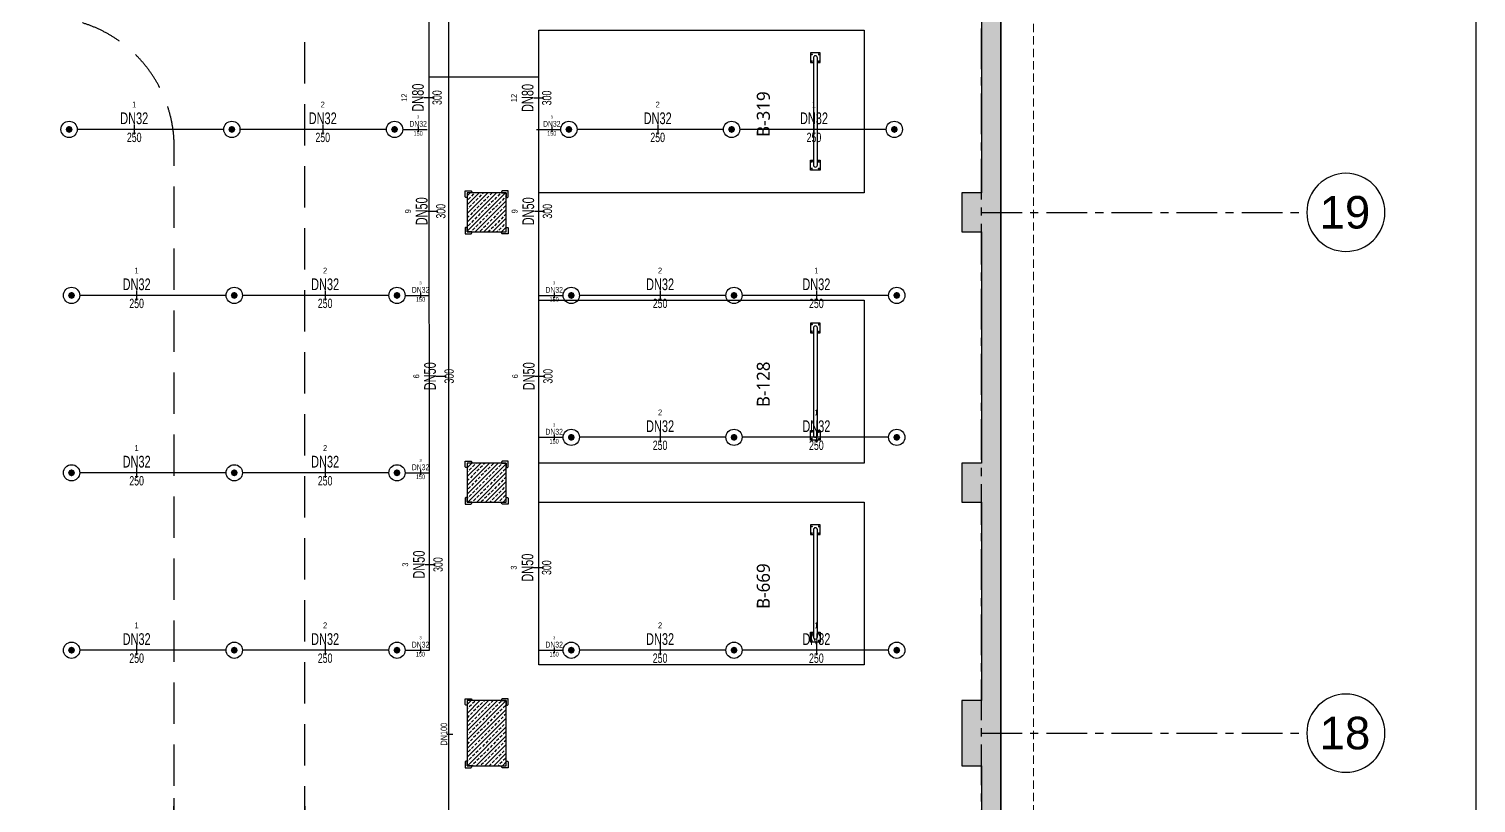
# Model space of a CAD drawing. Header units: millimetres. Extents: x -379292 to 1221486, y 92049 to 447512.
# Drawn here: x 409395 to 431628, y 223545 to 235437 of the extents above; entities that cross this region are included whole.
import ezdxf
from ezdxf.enums import TextEntityAlignment as Align
from ezdxf.lldxf.tags import DXFTag

# ---------------------------------------------------------------- set-up
doc = ezdxf.new("R2010")
doc.units = ezdxf.units.MM
doc.linetypes.add('CENTER', pattern=[2, 1.25, -0.25, 0.25, -0.25])
doc.linetypes.add('HIDDEN', pattern=[9.525, 6.35, -3.175])
for name, color, linetype in [('-M-YNGN-BORUID', 7, 'Continuous'), ('-M-YNGN-BORUUZUN', 7, 'Continuous'), ('-M-YNGN-BORUYUK', 7, 'Continuous'), ('-M-YNGN-SPR-YUK', 7, 'Continuous'), ('-M-YNGN-ZON2-CAP-', 7, 'Continuous'), ('-M-YNGN-ZON2-SPR-', 7, 'Continuous'), ('-M-YNGN-ZON4-CAP-', 7, 'Continuous'), ('05_AXIS', 211, 'CENTER'), ('05_AXIS NAME', 7, 'Continuous'), ('05_HATCH CONCRETE', 141, 'Continuous'), ('05_HATCH SOLID-2', 253, 'Continuous'), ('05_SYMBOL', 2, 'Continuous'), ('202-A-Y-MahalAd', 141, 'Continuous')]:
    doc.layers.add(name, color=color, linetype=linetype)
doc.layers.add('-M-YNGN-SPR-CAPCIZGI', color=188, linetype='Continuous', plot=False)
for name, color, linetype, lineweight in [('-M-YNGN-ZON2', 4, 'SP', 30), ('-M-YNGN-ZON4', 3, 'SP', 30), ('06_FORMWORK HIDDEN', 252, 'HIDDEN2', 0)]:
    doc.layers.add(name, color=color, linetype=linetype, lineweight=lineweight)
doc.styles.add('CIZGI', font='tahoma.ttf', dxfattribs={"width": 0.8, "oblique": 20})
doc.styles.add('HCAD', font='HCAD.SHX', dxfattribs={"width": 0.8, "height": 0.2})
doc.styles.add('PIPESIZE', font='hcad.shx', dxfattribs={"width": 0.8})
doc.styles.add('SPR-NOT', font='romans.shx')
doc.styles.get("Standard").update_dxf_attribs({"font": 'segoeuil.ttf'})
doc.styles.add('YAZI-5', font='arial.ttf', dxfattribs={"height": 5})
tags = doc.linetypes.add('HIDDEN2', pattern=[0.1875, 0.125, -0.0625]).pattern_tags.tags
tags[6:7] = [DXFTag(74, 4), DXFTag(75, 0), DXFTag(340, '0'), DXFTag(46, 0.0), DXFTag(50, 0.0), DXFTag(44, 0.0), DXFTag(45, 0.0)]
tags[4:5] = [DXFTag(74, 4), DXFTag(75, 0), DXFTag(340, '0'), DXFTag(46, 0.0), DXFTag(50, 0.0), DXFTag(44, 0.0), DXFTag(45, 0.0)]
doc.linetypes.add('SP', pattern='A,2,-0.1,["SP",CIZGI,S=0.14,R=0.2,X=0,Y=-0.07],-0.255', length=2.355)
pattern_1 = [(225, (905000, -3e-07), (67.351921, -67.351921), []), (225, (904932.65, -3e-07), (67.351921, -67.351921), [47.625, -23.8125])]

# ---------------------------------------------------------------- blocks, each defined once
blk = doc.blocks.new('AWAKS ADI')
at = {"layer": '05_AXIS NAME', "color": 2}
blk.add_circle((0, 0), 6, dxfattribs=at)
at = {"layer": '05_AXIS NAME', "style": 'YAZI-5'}
blk.add_attdef('AKSADI', text='', height=5, dxfattribs=at).set_placement((0, 0), align=Align.MIDDLE_CENTER)
blk = doc.blocks.new('202_Aks')
at = {"layer": '05_AXIS', "ltscale": 500}
for p, q in [((137900, -182300), (137900, 5000)), ((137900, -45500), (142900, -45500)), ((137900, -53500), (142900, -53500))]:
    blk.add_line(p, q, dxfattribs=at)
at = {"layer": '05_AXIS NAME'}
ref = blk.add_blockref('AWAKS ADI', (143500, -45500), dxfattribs=dict(at, xscale=-100, yscale=100, zscale=100))
ref.add_attrib('AKSADI', '19', dxfattribs={"height": 500, "style": 'YAZI-5'}).set_placement((143486, -45498), align=Align.MIDDLE_CENTER)
ref = blk.add_blockref('AWAKS ADI', (143500, -53500), dxfattribs=dict(at, xscale=-100, yscale=100, zscale=100))
ref.add_attrib('AKSADI', '18', dxfattribs={"height": 500, "style": 'YAZI-5'}).set_placement((143486, -53498), align=Align.MIDDLE_CENTER)
blk = doc.blocks.new('202_Vida')
at = {"color": 0, "linetype": 'ByBlock', "ltscale": 0.2}
for points in [[(1, 0), (-1, 0)], [(0, 1), (0, -1)]]:
    blk.add_lwpolyline(points, dxfattribs=at)
at = {"color": 0, "linetype": 'ByBlock'}
for radius in [0.42, 0.23, 0.155]:
    blk.add_circle((0, 0), radius, dxfattribs=at)
blk = doc.blocks.new('202_Stoper')
at = {"color": 0, "linetype": 'ByBlock'}
for points in [[(-750, -30), (-750, -75), (-900, -75), (-900, 75), (-750, 75), (-750, 30)], [(750, -30), (750, -75), (900, -75), (900, 75), (750, 75), (750, 30)]]:
    blk.add_lwpolyline(points, dxfattribs=at)
blk.add_lwpolyline([(825, -30, 1), (825, 30), (-825, 30, 1), (-825, -30)], format="xyb", close=True, dxfattribs=at)
at = {"color": 0, "linetype": 'ByBlock', "yscale": 10, "zscale": 10, "rotation": 180}
for p, xscale in [((-877, 53), -10), ((-772, 53), 10), ((772, 53), -10), ((877, 53), 10)]:
    blk.add_blockref('202_Vida', p, dxfattribs=dict(at, xscale=xscale))
at = {"color": 0, "linetype": 'ByBlock', "yscale": 10, "zscale": 10}
for p, xscale in [((-877, -52), 10), ((-772, -52), -10), ((772, -52), 10), ((877, -52), -10)]:
    blk.add_blockref('202_Vida', p, dxfattribs=dict(at, xscale=xscale))
blk = doc.blocks.new('202_Mahalblok')
at = {"color": 0, "linetype": 'ByBlock', "flags": 128}
blk.add_lwpolyline([(0, 0), (0, 5000), (2500, 5000), (2500, 0)], close=True, dxfattribs=at)
at = {"color": 252}
blk.add_blockref('202_Stoper', (1250, 750), dxfattribs=at)
at = {"color": 0, "linetype": 'ByBlock', "ltscale": 25}
blk.add_attdef('MAHALNO', text='', height=200, dxfattribs=at).set_placement((1209, 1390), align=Align.BOTTOM_CENTER)
blk = doc.blocks.new('bariyer')
at = {"color": 8, "ltscale": 25}
blk.add_lwpolyline([(0, -70), (15, -70, 0.414214), (30, -55), (30, 30), (-55, 30, 0.414214), (-70, 15), (-70, 0), (0, 0)], format="xyb", close=True, dxfattribs=at)
blk = doc.blocks.new('OtoParkBodrumKatMimari')
at = {"layer": '05_HATCH CONCRETE'}
h = blk.add_hatch(dxfattribs=at)
h.set_pattern_fill('ANSI33', color=8, scale=15, angle=180, style=0)
h.set_pattern_definition(pattern_1)
h.paths.add_polyline_path([(96200, 177300), (96200, 177000), (96800, 177000), (96800, 177300), (104600, 177300), (104600, 177000), (105200, 177000), (105200, 177300), (113000, 177300), (113000, 177000), (113600, 177000), (113600, 177300), (121400, 177300), (121400, 177000), (122000, 177000), (122000, 177300), (127400, 177300), (127400, 177000), (128000, 177000), (128000, 177300), (135000, 177300), (135000, 177000), (135300, 177000), (135300, 172100), (135000, 172100), (135000, 171500), (135300, 171500), (135300, 164100), (135000, 164100), (135000, 163500), (135300, 163500), (135300, 156100), (135000, 156100), (135000, 155500), (135300, 155500), (135300, 148100), (135000, 148100), (135000, 147500), (135300, 147500), (135300, 144600), (135000, 144600), (135000, 144000), (135600, 144000), (135600, 144300), (142600, 144300), (142600, 144000), (142900, 144000), (142900, 140100), (142600, 140100), (142600, 139500), (142900, 139500), (142900, 132100), (142600, 132100), (142600, 131500), (142900, 131500), (142900, 127950), (142600, 127950), (142600, 127350), (142900, 127350), (142900, 124300), (142600, 124300), (142600, 123300), (142900, 123300), (142900, 113800), (142600, 113800), (142600, 112800), (142700, 112800), (142700, 100050), (135550, 100050), (135550, 108100), (135050, 108100), (135050, 83500), (135550, 83500), (135550, 99800), (142700, 99800), (142700, 78800), (142600, 78800), (142600, 77800), (142900, 77800), (142900, 68100), (142600, 68100), (142600, 67500), (143200, 67500), (143200, 144600), (135600, 144600), (135600, 177600), (71000, 177600), (71000, 177000), (71600, 177000), (71600, 177300), (79400, 177300), (79400, 177000), (80000, 177000), (80000, 177300), (87800, 177300), (87800, 177000), (88400, 177000), (88400, 177300)])
h = blk.add_hatch(dxfattribs=at)
h.set_pattern_fill('ANSI33', color=8, scale=15, angle=180, style=0)
h.set_pattern_definition(pattern_1)
h.paths.add_polyline_path([(135600, 132100), (135000, 132100), (135000, 131500), (135600, 131500)])
h = blk.add_hatch(dxfattribs=at)
h.set_pattern_fill('ANSI33', color=8, scale=15, angle=180, style=0)
h.set_pattern_definition(pattern_1)
h.paths.add_polyline_path([(135600, 127950), (135000, 127950), (135000, 127350), (135600, 127350)])
h = blk.add_hatch(dxfattribs=at)
h.set_pattern_fill('ANSI33', color=8, scale=15, angle=180, style=0)
h.set_pattern_definition(pattern_1)
h.paths.add_polyline_path([(135600, 124300), (135000, 124300), (135000, 123300), (135600, 123300)])
at = {"color": 5}
for points in [[(142900, 139500), (142900, 132100), (142600, 132100), (142600, 131500), (142900, 131500), (142900, 127950), (142600, 127950), (142600, 127350), (142900, 127350), (142900, 124300), (142600, 124300), (142600, 123300), (142900, 123300), (142900, 113800)], [(143200, 67500), (143200, 144600), (135600, 144600), (135600, 177600), (71000, 177600)]]:
    blk.add_lwpolyline(points, dxfattribs=at)
for points in [[(135600, 132100), (135000, 132100), (135000, 131500), (135600, 131500)], [(135600, 127950), (135000, 127950), (135000, 127350), (135600, 127350)], [(135600, 124300), (135000, 124300), (135000, 123300), (135600, 123300)]]:
    blk.add_lwpolyline(points, close=True, dxfattribs=at)
at = {"layer": '05_HATCH SOLID-2', "color": 251, "ltscale": 25}
blk.add_lwpolyline([(150500, -8770), (150500, 187430), (4700, 187430), (4700, 177600), (135600, 177600), (135600, 144600), (143200, 144600), (143200, 59700), (90240, -300), (70300, -300), (63119, 5881)], dxfattribs=at)
at = {"layer": '05_SYMBOL', "color": 252, "linetype": 'HIDDEN', "ltscale": 100}
for points in [[(132500, 166800), (132500, 53048)], [(130500, 106800), (130500, 132800)]]:
    blk.add_lwpolyline(points, dxfattribs=at)
for points in [[(130500, 132800, 0.414214), (128500, 134800)], [(128500, 120800, 0.414214), (130500, 122800)], [(132500, 122800, 0.414214), (134500, 120800, -1)]]:
    blk.add_lwpolyline(points, format="xyb", dxfattribs=at)
at = {"layer": '06_FORMWORK HIDDEN', "linetype": 'HIDDEN', "ltscale": 20}
blk.add_line((143700, 59511), (143700, 145100), dxfattribs=at)
at = {"layer": '05_AXIS'}
blk.add_blockref('202_Aks', (5000, 177300), dxfattribs=at)
at = {"layer": '05_SYMBOL', "color": 8, "xscale": -1}
for p in [(135000, 132100), (135000, 127950), (135000, 124300)]:
    blk.add_blockref('bariyer', p, dxfattribs=at)
at = {"layer": '05_SYMBOL', "color": 8}
for p in [(135600, 132100), (135600, 127950), (135600, 124300)]:
    blk.add_blockref('bariyer', p, dxfattribs=at)
at = {"layer": '05_SYMBOL', "color": 8, "rotation": 180}
for p in [(135000, 131500), (135000, 127350), (135000, 123300)]:
    blk.add_blockref('bariyer', p, dxfattribs=at)
at = {"layer": '05_SYMBOL', "color": 8, "xscale": -1, "rotation": 180}
for p in [(135600, 131500), (135600, 127350), (135600, 123300)]:
    blk.add_blockref('bariyer', p, dxfattribs=at)
at = {"layer": '202-A-Y-MahalAd', "color": 8, "ltscale": 25, "rotation": 90}
for p, values in [((141100, 132100), {'MAHALNO': 'B-319'}), ((141100, 127950), {'MAHALNO': 'B-128'}), ((141100, 124850), {'MAHALNO': 'B-669'})]:
    blk.add_blockref('202_Mahalblok', p, dxfattribs=at).add_auto_attribs(values)
blk = doc.blocks.new('SP-C-UP-12')
at = {"ltscale": 10}
blk.add_line((0, 0), (0, 0), dxfattribs=at)
at = {"color": 1, "linetype": 'Continuous'}
blk.add_circle((0, 0), 12.5, dxfattribs=at)
at = {"ltscale": 10}
for points in [[(-5.4, 0), (-3.8, 3.8), (-3.8, -3.8), (0, 5.4)], [(-3.8, -3.8), (0, 5.4), (0, -5.4), (3.8, 3.8)], [(0, -5.4), (3.8, 3.8), (3.8, -3.8), (5.4, 0)]]:
    blk.add_solid(points, dxfattribs=at)
at = {"layer": '-M-YNGN-SPR-YUK', "style": 'SPR-NOT', "width": 0.5, "flags": 9}
for tag, p in [('YUK', (0, 17.8)), ('CAP', (0, 14.4)), ('TIP', (0.2, 10.8))]:
    blk.add_attdef(tag, text='', height=2.5, dxfattribs=at).set_placement(p, align=Align.MIDDLE_CENTER)
blk = doc.blocks.new('SPRKL100')
at = {"layer": '-M-YNGN-SPR-CAPCIZGI'}
blk.add_line((0, 0.43), (0, -0.43), dxfattribs=at)
at = {"layer": '-M-YNGN-BORUID', "color": 0, "style": 'HCAD', "width": 0.8, "flags": 1}
blk.add_attdef('DIC', text='', height=0.4, dxfattribs=at).set_placement((0, -1.69), align=Align.CENTER)
at = {"layer": '-M-YNGN-BORUUZUN', "color": 0, "style": 'HCAD', "width": 0.7}
blk.add_attdef('BOY', text='', height=0.8, dxfattribs=at).set_placement((0, -1.08), align=Align.CENTER)
at = {"layer": '-M-YNGN-BORUYUK', "color": 6, "style": 'PIPESIZE', "width": 0.8}
blk.add_attdef('YUK', text='', height=0.5, dxfattribs=at).set_placement((0, 1.87), align=Align.CENTER)
at = {"color": 0, "style": 'PIPESIZE', "width": 0.7}
blk.add_attdef('CAP', text='', height=1, dxfattribs=at).set_placement((0, 0.45), align=Align.CENTER)
blk = doc.blocks.new('A$C69E5DB5D')
at = {"layer": '-M-YNGN-ZON2', "ltscale": 500}
for p, q in [((-428.7, -1882.6), (-432.4, 3215.7)), ((-260.9, -1002.5), (-429.4, -1002.5)), ((-260.9, -1882.6), (-260.9, -1002.5)), ((-744.9, -1082.6), (-969.9, -1082.6)), ((-494.9, -1082.6), (-719.9, -1082.6)), ((-469.9, -1082.6), (-432.4, -1082.6)), ((-264.6, -1082.6), (-227.1, -1082.6)), ((22.9, -1082.6), (-202.1, -1082.6)), ((272.9, -1082.6), (47.9, -1082.6)), ((-741.2, -1337.6), (-966.2, -1337.6)), ((-491.2, -1337.6), (-716.2, -1337.6)), ((-466.2, -1337.6), (-428.7, -1337.6)), ((-260.9, -1337.6), (-223.4, -1337.6)), ((26.6, -1337.6), (-198.4, -1337.6)), ((276.6, -1337.6), (51.6, -1337.6)), ((-260.9, -1555.6), (-223.4, -1555.6)), ((26.6, -1555.6), (-198.4, -1555.6)), ((276.6, -1555.6), (51.6, -1555.6)), ((-741.2, -1610.1), (-966.2, -1610.1)), ((-491.2, -1610.1), (-716.2, -1610.1)), ((-466.2, -1610.1), (-428.7, -1610.1)), ((-741.2, -1882.6), (-966.2, -1882.6)), ((-491.2, -1882.6), (-716.2, -1882.6)), ((-466.2, -1882.6), (-428.7, -1882.6)), ((-260.9, -1882.6), (-223.4, -1882.6)), ((26.6, -1882.6), (-198.4, -1882.6)), ((276.6, -1882.6), (51.6, -1882.6))]:
    blk.add_line(p, q, dxfattribs=at)
at = {"layer": '-M-YNGN-ZON2-CAP-', "rotation": 90}
for p, xscale, yscale, zscale, values in [((-429.4, -1033.8), 18.00000000000004, 18.00000000000004, 18.00000000000004, {'YUK': '12', 'CAP': 'DN80', 'BOY': '300'}), ((-260.9, -1034.3), 18.00000000000004, 18.00000000000004, 18.00000000000004, {'YUK': '12', 'CAP': 'DN80', 'BOY': '300'}), ((-423.7, -1208.4), 18.00000000000005, 18.00000000000005, 18.00000000000005, {'YUK': '9', 'CAP': 'DN50', 'BOY': '300'}), ((-259.9, -1208.4), 18.00000000000005, 18.00000000000005, 18.00000000000005, {'YUK': '9', 'CAP': 'DN50', 'BOY': '300'}), ((-410.9, -1461.8), 18.00000000000005, 18.00000000000005, 18.00000000000005, {'YUK': '6', 'CAP': 'DN50', 'BOY': '300'}), ((-259.1, -1461.8), 18.00000000000005, 18.00000000000005, 18.00000000000005, {'YUK': '6', 'CAP': 'DN50', 'BOY': '300'}), ((-427.9, -1751.1), 18.00000000000005, 18.00000000000005, 18.00000000000005, {'YUK': '3', 'CAP': 'DN50', 'BOY': '300'}), ((-261.1, -1755.8), 18.00000000000005, 18.00000000000005, 18.00000000000005, {'YUK': '3', 'CAP': 'DN50', 'BOY': '300'})]:
    blk.add_blockref('SPRKL100', p, dxfattribs=dict(at, xscale=xscale, yscale=yscale, zscale=zscale)).add_auto_attribs(values)
at = {"layer": '-M-YNGN-ZON2-CAP-'}
for p, xscale, yscale, zscale, values in [((-882.4, -1082.6), 18, 18, 18, {'YUK': '1', 'CAP': 'DN32', 'BOY': '250'}), ((-592.8, -1082.6), 18, 18, 18, {'YUK': '2', 'CAP': 'DN32', 'BOY': '250'}), ((-78.2, -1082.6), 18, 18, 18, {'YUK': '2', 'CAP': 'DN32', 'BOY': '250'}), ((161.9, -1082.6), 18, 18, 18, {'YUK': '1', 'CAP': 'DN32', 'BOY': '250'}), ((-446.2, -1082.6), 9, 9, 9, {'YUK': '3', 'CAP': 'DN32', 'BOY': '150'}), ((-240.9, -1082.6), 9, 9, 9, {'YUK': '3', 'CAP': 'DN32', 'BOY': '150'}), ((-878.7, -1337.6), 18, 18, 18, {'YUK': '1', 'CAP': 'DN32', 'BOY': '250'}), ((-589.1, -1337.6), 18, 18, 18, {'YUK': '2', 'CAP': 'DN32', 'BOY': '250'}), ((-74.5, -1337.6), 18, 18, 18, {'YUK': '2', 'CAP': 'DN32', 'BOY': '250'}), ((165.6, -1337.6), 18, 18, 18, {'YUK': '1', 'CAP': 'DN32', 'BOY': '250'}), ((-442.5, -1337.6), 9, 9, 9, {'YUK': '3', 'CAP': 'DN32', 'BOY': '150'}), ((-237.2, -1337.6), 9, 9, 9, {'YUK': '3', 'CAP': 'DN32', 'BOY': '150'}), ((-74.5, -1555.6), 18, 18, 18, {'YUK': '2', 'CAP': 'DN32', 'BOY': '250'}), ((165.6, -1555.6), 18, 18, 18, {'YUK': '1', 'CAP': 'DN32', 'BOY': '250'}), ((-237.2, -1555.6), 9, 9, 9, {'YUK': '3', 'CAP': 'DN32', 'BOY': '150'}), ((-878.7, -1610.1), 18, 18, 18, {'YUK': '1', 'CAP': 'DN32', 'BOY': '250'}), ((-589.1, -1610.1), 18, 18, 18, {'YUK': '2', 'CAP': 'DN32', 'BOY': '250'}), ((-442.5, -1610.1), 9, 9, 9, {'YUK': '3', 'CAP': 'DN32', 'BOY': '150'}), ((-878.7, -1882.6), 18, 18, 18, {'YUK': '1', 'CAP': 'DN32', 'BOY': '250'}), ((-589.1, -1882.6), 18, 18, 18, {'YUK': '2', 'CAP': 'DN32', 'BOY': '250'}), ((-74.5, -1882.6), 18, 18, 18, {'YUK': '2', 'CAP': 'DN32', 'BOY': '250'}), ((165.6, -1882.6), 18, 18, 18, {'YUK': '1', 'CAP': 'DN32', 'BOY': '250'}), ((-442.5, -1882.6), 9, 9, 9, {'YUK': '3', 'CAP': 'DN32', 'BOY': '150'}), ((-237.2, -1882.6), 9, 9, 9, {'YUK': '3', 'CAP': 'DN32', 'BOY': '150'})]:
    blk.add_blockref('SPRKL100', p, dxfattribs=dict(at, xscale=xscale, yscale=yscale, zscale=zscale)).add_auto_attribs(values)
at = {"layer": '-M-YNGN-ZON2-SPR-'}
for p in [(-982.4, -1082.6), (-732.4, -1082.6), (-482.4, -1082.6), (-214.6, -1082.6), (35.4, -1082.6), (285.4, -1082.6), (-978.7, -1337.6), (-728.7, -1337.6), (-478.7, -1337.6), (-210.9, -1337.6), (39.1, -1337.6), (289.1, -1337.6), (-210.9, -1555.6), (39.1, -1555.6), (289.1, -1555.6), (-978.7, -1610.1), (-728.7, -1610.1), (-478.7, -1610.1), (-978.7, -1882.6), (-728.7, -1882.6), (-478.7, -1882.6), (-210.9, -1882.6), (39.1, -1882.6), (289.1, -1882.6)]:
    blk.add_blockref('SP-C-UP-12', p, dxfattribs=at)
blk = doc.blocks.new('A$C69E781E7')
at = {"layer": '-M-YNGN-ZON4', "ltscale": 500}
blk.add_line((-459.8, -215.1), (-459.8, -4466.9), dxfattribs=at)
at = {"layer": '-M-YNGN-ZON4-CAP-'}
ref = blk.add_blockref('SPRKL100', (-457.1, -2009.8), dxfattribs=dict(at, xscale=10.00000000000001, yscale=10.00000000000001, zscale=10.00000000000001, rotation=90))
ref.add_attrib('CAP', 'DN100', dxfattribs={"layer": '0', "color": 0, "height": 10, "rotation": 90, "style": 'PIPESIZE', "width": 0.7}).set_placement((-461.6, -2009.8), align=Align.CENTER)

msp = doc.modelspace()

# ---------------------------------------------------------------- block references
at = {"color": 8}
msp.add_blockref('OtoParkBodrumKatMimari', (281127.6, 100818.8), dxfattribs=at)

# ---------------------------------------------------------------- next in the draw order: block references
at = {"layer": '-M-YNGN-ZON2', "ltscale": 25, "xscale": 10, "yscale": 10, "zscale": 10}
msp.add_blockref('A$C69E5DB5D', (419836.6, 244719.5), dxfattribs=at)
at = {"layer": '-M-YNGN-ZON4', "ltscale": 25, "xscale": 10, "yscale": 10, "zscale": 10}
msp.add_blockref('A$C69E781E7', (420436.6, 244701.5), dxfattribs=at)

doc.saveas('drawing.dxf')
